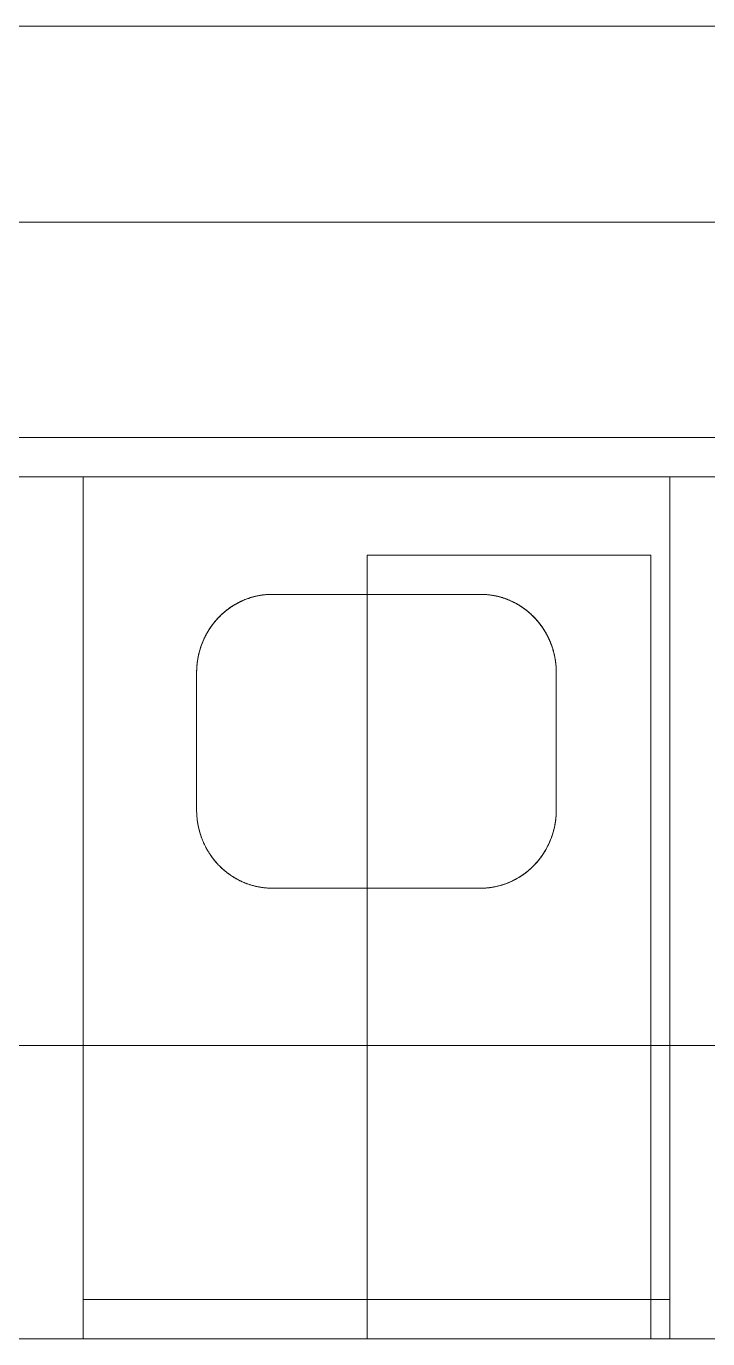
# Model space of a CAD drawing. Header units: millimetres. Extents: x 2680 to 2954, y 1171 to 1387.
# Drawn here: x 2738.68 to 2750.29, y 1281.56 to 1303.89 of the extents above; entities that cross this region are included whole.
import ezdxf

# ---------------------------------------------------------------- set-up
doc = ezdxf.new("R2010")
doc.units = ezdxf.units.MM

msp = doc.modelspace()

# ---------------------------------------------------------------- linework, layer by layer
at = {"color": 7, "linetype": 'Continuous', "lineweight": 15, "extrusion": (-0.253745, -3.38569e-15, 0.967271)}
for p, q in [((2820.574, 1303.892, 37.925), (2704.501, 1303.892, 7.476)), ((2820.574, 1300.558, 37.925), (2704.501, 1300.558, 7.476)), ((2820.574, 1296.892, 37.925), (2704.501, 1296.892, 7.476)), ((2750.93, 1296.225, 19.656), (2704.501, 1296.225, 7.476)), ((2749.641, 1296.225, 19.317), (2739.646, 1296.225, 16.695)), ((2739.646, 1296.225, 16.695), (2739.646, 1282.225, 16.695)), ((2739.646, 1282.225, 16.695), (2739.646, 1296.225, 16.695)), ((2739.646, 1281.558, 16.695), (2739.646, 1296.225, 16.695)), ((2749.641, 1282.225, 19.317), (2749.641, 1296.225, 19.317)), ((2749.641, 1296.225, 19.317), (2749.641, 1282.225, 19.317)), ((2749.641, 1281.558, 19.317), (2749.641, 1296.225, 19.317)), ((2744.482, 1294.892, 17.964), (2744.482, 1281.558, 17.964)), ((2749.318, 1294.892, 19.233), (2744.482, 1294.892, 17.964)), ((2749.318, 1281.558, 19.233), (2749.318, 1294.892, 19.233)), ((2746.416, 1294.225, 18.471), (2742.87, 1294.225, 17.541)), ((2741.58, 1292.892, 17.203), (2741.58, 1290.558, 17.203)), ((2741.58, 1292.892, 17.203), (2741.58, 1290.558, 17.203)), ((2741.58, 1292.892, 17.203), (2741.58, 1290.558, 17.203)), ((2741.58, 1292.892, 17.203), (2741.58, 1290.558, 17.203)), ((2747.706, 1290.558, 18.81), (2747.706, 1292.892, 18.81)), ((2747.706, 1290.558, 18.81), (2747.706, 1292.892, 18.81)), ((2747.706, 1290.558, 18.81), (2747.706, 1292.892, 18.81)), ((2747.706, 1290.558, 18.81), (2747.706, 1292.892, 18.81)), ((2742.87, 1289.225, 17.541), (2746.416, 1289.225, 18.471)), ((2820.574, 1286.549, 37.925), (2704.501, 1286.549, 7.476)), ((2749.641, 1282.225, 19.317), (2739.646, 1282.225, 16.695)), ((2739.646, 1282.225, 16.695), (2739.646, 1281.558, 16.695)), ((2739.646, 1281.558, 16.695), (2739.646, 1282.225, 16.695)), ((2749.641, 1281.558, 19.317), (2749.641, 1282.225, 19.317)), ((2749.641, 1282.225, 19.317), (2749.641, 1281.558, 19.317)), ((2738.033, 1281.558, 16.272), (2744.482, 1281.558, 17.964)), ((2749.641, 1281.558, 19.317), (2739.646, 1281.558, 16.695)), ((2744.482, 1281.558, 17.964), (2739.646, 1281.558, 16.695)), ((2749.318, 1281.558, 19.233), (2750.93, 1281.558, 19.656)), ((2749.641, 1281.558, 19.317), (2749.318, 1281.558, 19.233))]:
    msp.add_line(p, q, dxfattribs=at)
at = {"color": 7, "linetype": 'Continuous', "lineweight": 15}
for points, knots in [([(2742.87, 1294.225, 17.541), (2742.849, 1294.225, 17.536), (2742.808, 1294.224, 17.525), (2742.746, 1294.219, 17.509), (2742.684, 1294.212, 17.492), (2742.616, 1294.2, 17.474), (2742.541, 1294.182, 17.455), (2742.462, 1294.157, 17.434), (2742.384, 1294.128, 17.414), (2742.307, 1294.092, 17.393), (2742.231, 1294.051, 17.373), (2742.158, 1294.004, 17.354), (2742.088, 1293.953, 17.336), (2742.018, 1293.895, 17.318), (2741.951, 1293.829, 17.3), (2741.885, 1293.755, 17.283), (2741.826, 1293.677, 17.267), (2741.78, 1293.606, 17.255), (2741.745, 1293.545, 17.246), (2741.719, 1293.494, 17.239), (2741.695, 1293.442, 17.233), (2741.673, 1293.389, 17.227), (2741.653, 1293.335, 17.222), (2741.636, 1293.28, 17.217), (2741.62, 1293.224, 17.213), (2741.607, 1293.164, 17.21), (2741.595, 1293.1, 17.207), (2741.587, 1293.031, 17.204), (2741.581, 1292.962, 17.203), (2741.58, 1292.915, 17.203), (2741.58, 1292.892, 17.203)], [0, 0, 0, 0, 0.027088, 0.054277, 0.081776, 0.109377, 0.146361, 0.183576, 0.221474, 0.259589, 0.300123, 0.340879, 0.38227, 0.423854, 0.472048, 0.520494, 0.569663, 0.619055, 0.648237, 0.67742, 0.706763, 0.736106, 0.765927, 0.795749, 0.825726, 0.855703, 0.891612, 0.927587, 0.96376, 1, 1, 1, 1]), ([(2742.87, 1294.225, 17.541), (2742.865, 1294.225, 17.54), (2742.831, 1294.225, 17.531), (2742.768, 1294.222, 17.514), (2742.682, 1294.212, 17.492), (2742.596, 1294.196, 17.469), (2742.512, 1294.174, 17.447), (2742.432, 1294.147, 17.426), (2742.355, 1294.115, 17.406), (2742.28, 1294.078, 17.386), (2742.205, 1294.035, 17.367), (2742.132, 1293.987, 17.347), (2742.061, 1293.931, 17.329), (2741.994, 1293.871, 17.311), (2741.927, 1293.804, 17.294), (2741.864, 1293.728, 17.277), (2741.803, 1293.644, 17.261), (2741.75, 1293.556, 17.247), (2741.71, 1293.476, 17.237), (2741.68, 1293.408, 17.229), (2741.659, 1293.352, 17.223), (2741.64, 1293.295, 17.218), (2741.624, 1293.237, 17.214), (2741.61, 1293.178, 17.21), (2741.598, 1293.118, 17.207), (2741.59, 1293.057, 17.205), (2741.582, 1292.982, 17.203), (2741.581, 1292.926, 17.203), (2741.58, 1292.892, 17.203)], [0, 0, 0, 0, 0.006838, 0.044527, 0.08249, 0.121294, 0.160376, 0.19802, 0.235886, 0.274399, 0.313114, 0.355867, 0.398847, 0.442478, 0.486308, 0.537813, 0.589589, 0.64215, 0.694955, 0.725872, 0.75679, 0.787885, 0.81898, 0.850615, 0.882249, 0.914064, 0.945878, 1, 1, 1, 1]), ([(2742.87, 1294.225, 17.541), (2742.842, 1294.224, 17.534), (2742.786, 1294.223, 17.519), (2742.703, 1294.215, 17.497), (2742.619, 1294.201, 17.475), (2742.538, 1294.181, 17.454), (2742.459, 1294.157, 17.433), (2742.384, 1294.128, 17.414), (2742.311, 1294.094, 17.394), (2742.248, 1294.06, 17.378), (2742.195, 1294.028, 17.364), (2742.15, 1293.998, 17.352), (2742.106, 1293.967, 17.341), (2742.064, 1293.933, 17.33), (2742.024, 1293.898, 17.319), (2741.985, 1293.862, 17.309), (2741.947, 1293.824, 17.299), (2741.909, 1293.782, 17.289), (2741.87, 1293.735, 17.279), (2741.832, 1293.684, 17.269), (2741.796, 1293.631, 17.259), (2741.763, 1293.577, 17.251), (2741.732, 1293.521, 17.243), (2741.704, 1293.463, 17.235), (2741.679, 1293.404, 17.228), (2741.657, 1293.346, 17.223), (2741.639, 1293.29, 17.218), (2741.623, 1293.235, 17.214), (2741.61, 1293.18, 17.211), (2741.599, 1293.123, 17.208), (2741.591, 1293.066, 17.205), (2741.585, 1293.008, 17.204), (2741.581, 1292.95, 17.203), (2741.58, 1292.911, 17.203), (2741.58, 1292.892, 17.203)], [0, 0, 0, 0, 0.036113, 0.07249, 0.109676, 0.147131, 0.183109, 0.219296, 0.256089, 0.293069, 0.318434, 0.343801, 0.369361, 0.394922, 0.421032, 0.447142, 0.473415, 0.499688, 0.531753, 0.563819, 0.596123, 0.628428, 0.661429, 0.694429, 0.727647, 0.760866, 0.79039, 0.819915, 0.849583, 0.879252, 0.909363, 0.939474, 0.969737, 1, 1, 1, 1]), ([(2742.87, 1294.225, 17.541), (2742.843, 1294.224, 17.534), (2742.789, 1294.223, 17.52), (2742.708, 1294.215, 17.499), (2742.628, 1294.202, 17.478), (2742.549, 1294.184, 17.457), (2742.471, 1294.161, 17.436), (2742.394, 1294.132, 17.416), (2742.319, 1294.098, 17.397), (2742.246, 1294.06, 17.377), (2742.176, 1294.016, 17.359), (2742.115, 1293.974, 17.343), (2742.063, 1293.933, 17.329), (2742.02, 1293.895, 17.318), (2741.978, 1293.855, 17.307), (2741.938, 1293.814, 17.296), (2741.899, 1293.771, 17.286), (2741.863, 1293.726, 17.277), (2741.829, 1293.68, 17.268), (2741.797, 1293.632, 17.26), (2741.767, 1293.584, 17.252), (2741.74, 1293.535, 17.245), (2741.715, 1293.486, 17.238), (2741.691, 1293.435, 17.232), (2741.67, 1293.383, 17.226), (2741.651, 1293.329, 17.221), (2741.634, 1293.276, 17.217), (2741.617, 1293.213, 17.212), (2741.602, 1293.14, 17.208), (2741.589, 1293.059, 17.205), (2741.582, 1292.976, 17.203), (2741.581, 1292.92, 17.203), (2741.58, 1292.892, 17.203)], [0, 0, 0, 0, 0.035105, 0.070452, 0.105779, 0.141335, 0.177575, 0.214033, 0.251915, 0.290003, 0.32868, 0.367535, 0.39555, 0.423566, 0.451796, 0.480026, 0.508862, 0.537698, 0.566715, 0.595732, 0.624343, 0.652954, 0.681712, 0.710471, 0.739668, 0.768866, 0.798204, 0.827543, 0.870383, 0.913331, 0.956609, 1, 1, 1, 1]), ([(2747.706, 1292.892, 18.81), (2747.706, 1292.914, 18.81), (2747.705, 1292.96, 18.809), (2747.7, 1293.028, 18.808), (2747.691, 1293.096, 18.806), (2747.679, 1293.164, 18.803), (2747.664, 1293.233, 18.799), (2747.645, 1293.3, 18.794), (2747.622, 1293.368, 18.788), (2747.596, 1293.433, 18.781), (2747.567, 1293.495, 18.773), (2747.535, 1293.556, 18.765), (2747.501, 1293.615, 18.756), (2747.462, 1293.673, 18.746), (2747.42, 1293.73, 18.735), (2747.374, 1293.786, 18.723), (2747.324, 1293.84, 18.709), (2747.266, 1293.896, 18.694), (2747.198, 1293.954, 18.676), (2747.132, 1294.002, 18.659), (2747.076, 1294.038, 18.644), (2747.032, 1294.064, 18.633), (2746.987, 1294.088, 18.621), (2746.941, 1294.11, 18.609), (2746.894, 1294.131, 18.597), (2746.846, 1294.149, 18.584), (2746.797, 1294.166, 18.571), (2746.747, 1294.181, 18.558), (2746.695, 1294.194, 18.544), (2746.642, 1294.205, 18.531), (2746.588, 1294.213, 18.516), (2746.532, 1294.22, 18.502), (2746.475, 1294.224, 18.487), (2746.436, 1294.225, 18.476), (2746.416, 1294.225, 18.471)], [0, 0, 0, 0, 0.035373, 0.070809, 0.106434, 0.142123, 0.17855, 0.215046, 0.251755, 0.288537, 0.323141, 0.35781, 0.392686, 0.427635, 0.463466, 0.499386, 0.535593, 0.571906, 0.618056, 0.664468, 0.688109, 0.711791, 0.735605, 0.759466, 0.782532, 0.805646, 0.828912, 0.852231, 0.876189, 0.900212, 0.924435, 0.948728, 0.974321, 1, 1, 1, 1]), ([(2747.706, 1292.892, 18.81), (2747.706, 1292.917, 18.81), (2747.705, 1292.969, 18.809), (2747.698, 1293.046, 18.808), (2747.687, 1293.124, 18.805), (2747.673, 1293.196, 18.801), (2747.655, 1293.265, 18.796), (2747.635, 1293.329, 18.791), (2747.612, 1293.393, 18.785), (2747.586, 1293.456, 18.778), (2747.556, 1293.518, 18.77), (2747.522, 1293.58, 18.761), (2747.484, 1293.64, 18.752), (2747.447, 1293.694, 18.742), (2747.411, 1293.741, 18.732), (2747.377, 1293.781, 18.723), (2747.342, 1293.821, 18.714), (2747.303, 1293.86, 18.704), (2747.263, 1293.898, 18.694), (2747.221, 1293.934, 18.682), (2747.176, 1293.969, 18.671), (2747.121, 1294.009, 18.656), (2747.053, 1294.052, 18.638), (2746.971, 1294.097, 18.617), (2746.898, 1294.129, 18.598), (2746.838, 1294.152, 18.582), (2746.778, 1294.172, 18.566), (2746.702, 1294.193, 18.546), (2746.625, 1294.208, 18.526), (2746.562, 1294.217, 18.51), (2746.514, 1294.221, 18.497), (2746.465, 1294.224, 18.484), (2746.433, 1294.225, 18.476), (2746.416, 1294.225, 18.471)], [0, 0, 0, 0, 0.040084, 0.08026, 0.120712, 0.161257, 0.195897, 0.230597, 0.265481, 0.300428, 0.336127, 0.371899, 0.407903, 0.443988, 0.470283, 0.496613, 0.523055, 0.549538, 0.576492, 0.603495, 0.630648, 0.657857, 0.700618, 0.743632, 0.78751, 0.809599, 0.831733, 0.872915, 0.914419, 0.935692, 0.957013, 0.978481, 1, 1, 1, 1]), ([(2747.706, 1292.892, 18.81), (2747.706, 1292.916, 18.81), (2747.705, 1292.965, 18.809), (2747.699, 1293.038, 18.808), (2747.689, 1293.11, 18.805), (2747.676, 1293.18, 18.802), (2747.66, 1293.247, 18.798), (2747.641, 1293.312, 18.793), (2747.619, 1293.376, 18.787), (2747.593, 1293.439, 18.78), (2747.564, 1293.502, 18.772), (2747.531, 1293.564, 18.764), (2747.495, 1293.624, 18.754), (2747.458, 1293.678, 18.745), (2747.423, 1293.726, 18.735), (2747.389, 1293.768, 18.727), (2747.353, 1293.809, 18.717), (2747.315, 1293.848, 18.707), (2747.275, 1293.887, 18.697), (2747.232, 1293.925, 18.685), (2747.188, 1293.961, 18.674), (2747.133, 1294.001, 18.659), (2747.066, 1294.045, 18.642), (2746.985, 1294.089, 18.621), (2746.914, 1294.122, 18.602), (2746.854, 1294.146, 18.586), (2746.809, 1294.162, 18.574), (2746.763, 1294.176, 18.562), (2746.717, 1294.189, 18.55), (2746.669, 1294.199, 18.538), (2746.621, 1294.208, 18.525), (2746.572, 1294.216, 18.512), (2746.521, 1294.221, 18.499), (2746.471, 1294.224, 18.486), (2746.435, 1294.225, 18.476), (2746.417, 1294.225, 18.472), (2746.416, 1294.225, 18.471)], [0, 0, 0, 0, 0.0377635, 0.0756028, 0.1136685, 0.1518102, 0.1866146, 0.2214766, 0.2565176, 0.2916197, 0.3274421, 0.3633344, 0.399446, 0.4356348, 0.4624419, 0.4892844, 0.5162385, 0.5432321, 0.5706992, 0.5982137, 0.6258821, 0.6536067, 0.6958779, 0.7383889, 0.781735, 0.8035552, 0.825419, 0.8465461, 0.8677171, 0.8890271, 0.9103863, 0.9323231, 0.9543168, 0.9764872, 0.9987186, 1, 1, 1, 1]), ([(2747.706, 1292.892, 18.81), (2747.706, 1292.914, 18.81), (2747.705, 1292.959, 18.809), (2747.7, 1293.027, 18.808), (2747.692, 1293.094, 18.806), (2747.68, 1293.161, 18.803), (2747.665, 1293.229, 18.799), (2747.646, 1293.296, 18.794), (2747.624, 1293.362, 18.788), (2747.599, 1293.426, 18.781), (2747.57, 1293.489, 18.774), (2747.539, 1293.55, 18.766), (2747.504, 1293.61, 18.757), (2747.465, 1293.669, 18.746), (2747.423, 1293.727, 18.735), (2747.376, 1293.783, 18.723), (2747.326, 1293.838, 18.71), (2747.268, 1293.894, 18.695), (2747.2, 1293.952, 18.677), (2747.135, 1293.999, 18.66), (2747.08, 1294.035, 18.645), (2747.037, 1294.061, 18.634), (2746.992, 1294.085, 18.622), (2746.936, 1294.113, 18.608), (2746.868, 1294.141, 18.59), (2746.787, 1294.17, 18.568), (2746.701, 1294.193, 18.546), (2746.627, 1294.208, 18.527), (2746.564, 1294.216, 18.51), (2746.516, 1294.221, 18.497), (2746.466, 1294.224, 18.484), (2746.433, 1294.225, 18.476), (2746.416, 1294.225, 18.471)], [0, 0, 0, 0, 0.034981, 0.070021, 0.105242, 0.140523, 0.176496, 0.212533, 0.248767, 0.285068, 0.320205, 0.355406, 0.390813, 0.426292, 0.462645, 0.499086, 0.535813, 0.572644, 0.618453, 0.664511, 0.687958, 0.711445, 0.735062, 0.758725, 0.796952, 0.835412, 0.874663, 0.914214, 0.935526, 0.956891, 0.978418, 1, 1, 1, 1]), ([(2741.58, 1290.558, 17.203), (2741.58, 1290.538, 17.203), (2741.581, 1290.498, 17.203), (2741.585, 1290.437, 17.204), (2741.592, 1290.377, 17.206), (2741.601, 1290.316, 17.208), (2741.613, 1290.255, 17.211), (2741.629, 1290.194, 17.215), (2741.647, 1290.134, 17.22), (2741.671, 1290.064, 17.226), (2741.703, 1289.988, 17.235), (2741.74, 1289.913, 17.245), (2741.777, 1289.849, 17.254), (2741.812, 1289.795, 17.263), (2741.85, 1289.742, 17.273), (2741.89, 1289.69, 17.284), (2741.939, 1289.635, 17.297), (2741.995, 1289.577, 17.311), (2742.054, 1289.525, 17.327), (2742.108, 1289.482, 17.341), (2742.166, 1289.44, 17.356), (2742.235, 1289.396, 17.375), (2742.314, 1289.354, 17.395), (2742.39, 1289.319, 17.415), (2742.457, 1289.294, 17.433), (2742.517, 1289.275, 17.449), (2742.579, 1289.258, 17.465), (2742.652, 1289.243, 17.484), (2742.729, 1289.232, 17.504), (2742.802, 1289.226, 17.523), (2742.847, 1289.225, 17.535), (2742.87, 1289.225, 17.541)], [0, 0, 0, 0, 0.030842, 0.061809, 0.092775, 0.124168, 0.155561, 0.187398, 0.219234, 0.251221, 0.297629, 0.344037, 0.375551, 0.407066, 0.439136, 0.471206, 0.503469, 0.545758, 0.588046, 0.616798, 0.64555, 0.689574, 0.733595, 0.771075, 0.808554, 0.834005, 0.859456, 0.898363, 0.937268, 0.968582, 1, 1, 1, 1]), ([(2741.58, 1290.558, 17.203), (2741.58, 1290.538, 17.203), (2741.581, 1290.498, 17.203), (2741.585, 1290.437, 17.204), (2741.592, 1290.377, 17.206), (2741.601, 1290.316, 17.208), (2741.613, 1290.255, 17.211), (2741.629, 1290.194, 17.215), (2741.647, 1290.134, 17.22), (2741.671, 1290.064, 17.226), (2741.703, 1289.988, 17.235), (2741.74, 1289.913, 17.245), (2741.777, 1289.849, 17.254), (2741.812, 1289.795, 17.263), (2741.85, 1289.742, 17.273), (2741.89, 1289.69, 17.284), (2741.939, 1289.635, 17.297), (2741.995, 1289.577, 17.311), (2742.054, 1289.525, 17.327), (2742.108, 1289.482, 17.341), (2742.166, 1289.44, 17.356), (2742.235, 1289.396, 17.375), (2742.314, 1289.354, 17.395), (2742.39, 1289.319, 17.415), (2742.457, 1289.294, 17.433), (2742.517, 1289.275, 17.449), (2742.579, 1289.258, 17.465), (2742.652, 1289.243, 17.484), (2742.729, 1289.232, 17.504), (2742.802, 1289.226, 17.523), (2742.847, 1289.225, 17.535), (2742.87, 1289.225, 17.541)], [0, 0, 0, 0, 0.030842, 0.061809, 0.092775, 0.124168, 0.155561, 0.187398, 0.219234, 0.251221, 0.297629, 0.344037, 0.375551, 0.407066, 0.439136, 0.471206, 0.503469, 0.545758, 0.588046, 0.616798, 0.64555, 0.689574, 0.733595, 0.771075, 0.808554, 0.834005, 0.859456, 0.898363, 0.937268, 0.968582, 1, 1, 1, 1]), ([(2741.58, 1290.558, 17.203), (2741.58, 1290.539, 17.203), (2741.581, 1290.499, 17.203), (2741.585, 1290.44, 17.204), (2741.591, 1290.38, 17.206), (2741.6, 1290.321, 17.208), (2741.612, 1290.261, 17.211), (2741.627, 1290.201, 17.215), (2741.644, 1290.142, 17.219), (2741.667, 1290.074, 17.226), (2741.698, 1289.998, 17.234), (2741.734, 1289.925, 17.243), (2741.769, 1289.862, 17.252), (2741.803, 1289.808, 17.261), (2741.839, 1289.756, 17.271), (2741.878, 1289.705, 17.281), (2741.924, 1289.65, 17.293), (2741.979, 1289.593, 17.307), (2742.036, 1289.54, 17.322), (2742.089, 1289.497, 17.336), (2742.144, 1289.455, 17.351), (2742.211, 1289.41, 17.368), (2742.288, 1289.367, 17.388), (2742.363, 1289.331, 17.408), (2742.429, 1289.304, 17.425), (2742.489, 1289.284, 17.441), (2742.551, 1289.266, 17.457), (2742.622, 1289.249, 17.476), (2742.704, 1289.235, 17.498), (2742.787, 1289.227, 17.519), (2742.842, 1289.225, 17.534), (2742.87, 1289.225, 17.541)], [0, 0, 0, 0, 0.030055, 0.060232, 0.090408, 0.120999, 0.151589, 0.182611, 0.213634, 0.244801, 0.290024, 0.335247, 0.365947, 0.396647, 0.427875, 0.459104, 0.490513, 0.532196, 0.573878, 0.602195, 0.630512, 0.673825, 0.717137, 0.754958, 0.792778, 0.818444, 0.844111, 0.883314, 0.922518, 0.961166, 1, 1, 1, 1]), ([(2741.58, 1290.558, 17.203), (2741.58, 1290.539, 17.203), (2741.581, 1290.499, 17.203), (2741.585, 1290.44, 17.204), (2741.591, 1290.38, 17.206), (2741.6, 1290.321, 17.208), (2741.612, 1290.261, 17.211), (2741.627, 1290.201, 17.215), (2741.644, 1290.142, 17.219), (2741.667, 1290.074, 17.226), (2741.698, 1289.998, 17.234), (2741.734, 1289.925, 17.243), (2741.769, 1289.862, 17.252), (2741.803, 1289.808, 17.261), (2741.839, 1289.756, 17.271), (2741.878, 1289.705, 17.281), (2741.924, 1289.65, 17.293), (2741.979, 1289.593, 17.307), (2742.036, 1289.54, 17.322), (2742.089, 1289.497, 17.336), (2742.144, 1289.455, 17.351), (2742.211, 1289.41, 17.368), (2742.288, 1289.367, 17.388), (2742.363, 1289.331, 17.408), (2742.429, 1289.304, 17.425), (2742.489, 1289.284, 17.441), (2742.551, 1289.266, 17.457), (2742.622, 1289.249, 17.476), (2742.704, 1289.235, 17.498), (2742.787, 1289.227, 17.519), (2742.842, 1289.225, 17.534), (2742.87, 1289.225, 17.541)], [0, 0, 0, 0, 0.030055, 0.060232, 0.090408, 0.120999, 0.151589, 0.182611, 0.213634, 0.244801, 0.290024, 0.335247, 0.365947, 0.396647, 0.427875, 0.459104, 0.490513, 0.532196, 0.573878, 0.602195, 0.630512, 0.673825, 0.717137, 0.754958, 0.792778, 0.818444, 0.844111, 0.883314, 0.922518, 0.961166, 1, 1, 1, 1]), ([(2746.416, 1289.225, 18.471), (2746.445, 1289.225, 18.479), (2746.502, 1289.227, 18.494), (2746.591, 1289.236, 18.517), (2746.682, 1289.252, 18.541), (2746.777, 1289.277, 18.566), (2746.87, 1289.309, 18.59), (2746.96, 1289.348, 18.614), (2747.047, 1289.394, 18.637), (2747.13, 1289.446, 18.658), (2747.209, 1289.505, 18.679), (2747.284, 1289.57, 18.699), (2747.355, 1289.642, 18.718), (2747.421, 1289.72, 18.735), (2747.481, 1289.803, 18.751), (2747.526, 1289.877, 18.762), (2747.559, 1289.939, 18.771), (2747.583, 1289.988, 18.777), (2747.604, 1290.038, 18.783), (2747.624, 1290.089, 18.788), (2747.642, 1290.141, 18.793), (2747.657, 1290.194, 18.797), (2747.671, 1290.248, 18.8), (2747.683, 1290.305, 18.804), (2747.693, 1290.365, 18.806), (2747.701, 1290.429, 18.808), (2747.705, 1290.494, 18.809), (2747.706, 1290.537, 18.81), (2747.706, 1290.558, 18.81)], [0, 0, 0, 0, 0.0395607, 0.0793337, 0.1242551, 0.1694833, 0.2156574, 0.2621498, 0.3080856, 0.3543136, 0.4014242, 0.4488245, 0.4980044, 0.5474826, 0.5978544, 0.648515, 0.6755892, 0.7026637, 0.7298996, 0.7571356, 0.7848586, 0.8125813, 0.8404625, 0.8683444, 0.9011052, 0.9339279, 0.9669334, 1, 1, 1, 1]), ([(2746.416, 1289.225, 18.471), (2746.439, 1289.225, 18.477), (2746.483, 1289.226, 18.489), (2746.55, 1289.231, 18.506), (2746.616, 1289.24, 18.524), (2746.692, 1289.255, 18.544), (2746.776, 1289.277, 18.566), (2746.868, 1289.308, 18.59), (2746.958, 1289.347, 18.613), (2747.045, 1289.393, 18.636), (2747.128, 1289.445, 18.658), (2747.208, 1289.504, 18.679), (2747.283, 1289.569, 18.699), (2747.354, 1289.64, 18.717), (2747.42, 1289.718, 18.735), (2747.48, 1289.802, 18.75), (2747.535, 1289.891, 18.765), (2747.574, 1289.969, 18.775), (2747.603, 1290.035, 18.783), (2747.623, 1290.087, 18.788), (2747.641, 1290.139, 18.793), (2747.657, 1290.193, 18.797), (2747.671, 1290.247, 18.8), (2747.682, 1290.302, 18.804), (2747.692, 1290.358, 18.806), (2747.699, 1290.419, 18.808), (2747.705, 1290.486, 18.809), (2747.706, 1290.534, 18.81), (2747.706, 1290.558, 18.81)], [0, 0, 0, 0, 0.0308494, 0.0617997, 0.093058, 0.1244204, 0.1693599, 0.2146001, 0.2607639, 0.3072344, 0.353777, 0.4006115, 0.4483245, 0.4963244, 0.5465877, 0.5971543, 0.6486268, 0.7003924, 0.7281587, 0.7559247, 0.7838571, 0.81179, 0.840225, 0.8686602, 0.8972598, 0.9258597, 0.9628869, 1, 1, 1, 1]), ([(2746.416, 1289.225, 18.471), (2746.437, 1289.225, 18.477), (2746.477, 1289.226, 18.487), (2746.538, 1289.23, 18.503), (2746.599, 1289.238, 18.519), (2746.672, 1289.251, 18.538), (2746.757, 1289.271, 18.561), (2746.851, 1289.302, 18.585), (2746.944, 1289.34, 18.61), (2747.034, 1289.386, 18.633), (2747.119, 1289.439, 18.656), (2747.201, 1289.498, 18.677), (2747.278, 1289.564, 18.697), (2747.35, 1289.636, 18.716), (2747.417, 1289.715, 18.734), (2747.478, 1289.799, 18.75), (2747.533, 1289.889, 18.764), (2747.573, 1289.967, 18.775), (2747.602, 1290.033, 18.782), (2747.622, 1290.084, 18.788), (2747.64, 1290.136, 18.792), (2747.656, 1290.189, 18.797), (2747.67, 1290.243, 18.8), (2747.681, 1290.297, 18.803), (2747.691, 1290.352, 18.806), (2747.699, 1290.414, 18.808), (2747.705, 1290.483, 18.809), (2747.706, 1290.533, 18.81), (2747.706, 1290.558, 18.81)], [0, 0, 0, 0, 0.028571, 0.057216, 0.08609, 0.115041, 0.161429, 0.208132, 0.255808, 0.303813, 0.351303, 0.3991, 0.447828, 0.496862, 0.547188, 0.597827, 0.649405, 0.701291, 0.728598, 0.755906, 0.783381, 0.810855, 0.838833, 0.866812, 0.894956, 0.923099, 0.961499, 1, 1, 1, 1]), ([(2746.416, 1289.225, 18.471), (2746.443, 1289.225, 18.478), (2746.497, 1289.226, 18.492), (2746.583, 1289.235, 18.515), (2746.675, 1289.251, 18.539), (2746.772, 1289.275, 18.565), (2746.867, 1289.308, 18.59), (2746.96, 1289.348, 18.614), (2747.048, 1289.394, 18.637), (2747.133, 1289.448, 18.659), (2747.214, 1289.508, 18.681), (2747.29, 1289.576, 18.701), (2747.362, 1289.649, 18.719), (2747.428, 1289.729, 18.737), (2747.488, 1289.813, 18.752), (2747.532, 1289.888, 18.764), (2747.565, 1289.951, 18.773), (2747.596, 1290.017, 18.781), (2747.623, 1290.084, 18.788), (2747.646, 1290.153, 18.794), (2747.661, 1290.206, 18.798), (2747.674, 1290.259, 18.801), (2747.685, 1290.315, 18.804), (2747.694, 1290.374, 18.807), (2747.701, 1290.435, 18.808), (2747.705, 1290.497, 18.809), (2747.706, 1290.538, 18.81), (2747.706, 1290.558, 18.81)], [0, 0, 0, 0, 0.037638, 0.075447, 0.121843, 0.168557, 0.216261, 0.264301, 0.311412, 0.35883, 0.407184, 0.455847, 0.505449, 0.555361, 0.606207, 0.657358, 0.684173, 0.710989, 0.764936, 0.792409, 0.819883, 0.847517, 0.875152, 0.906227, 0.937357, 0.968652, 1, 1, 1, 1])]:
    msp.add_open_spline(points, degree=3, knots=knots, dxfattribs=at)

doc.saveas('drawing.dxf')
